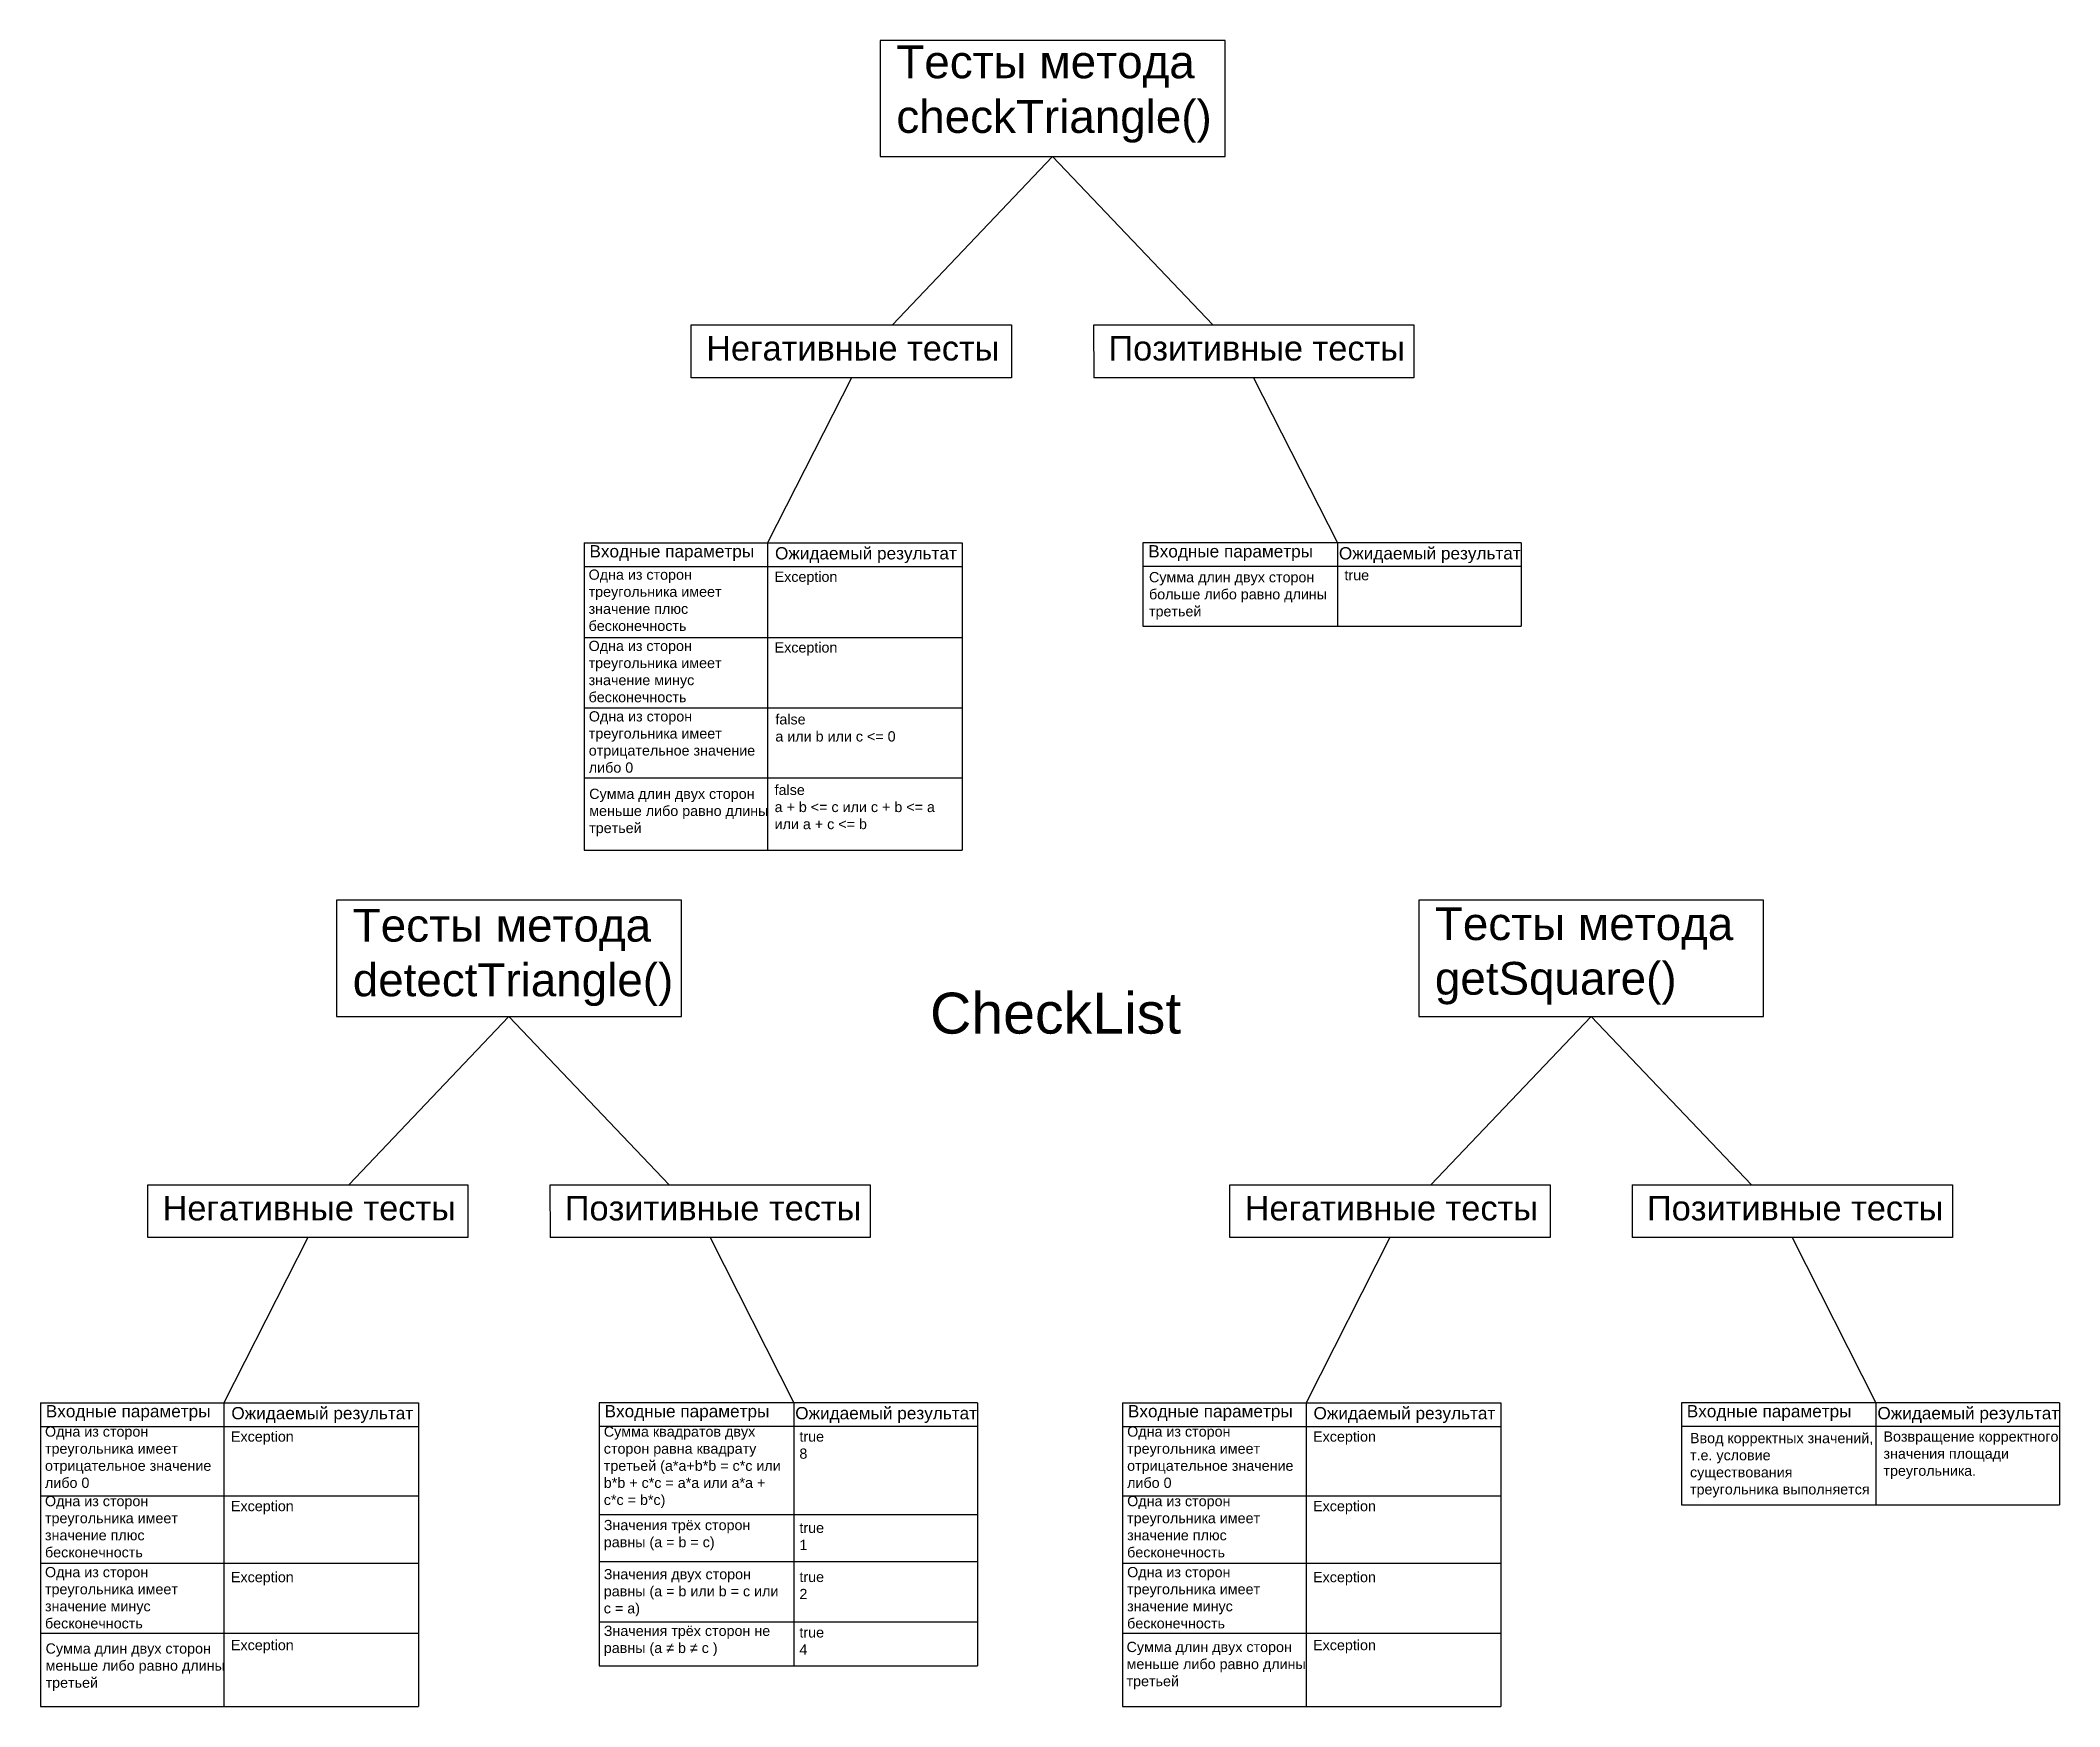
# Model space of a CAD drawing. Header units: millimetres. Extents: x 2189 to 2682, y 2659 to 3065.
import ezdxf

# ---------------------------------------------------------------- set-up
doc = ezdxf.new("R2010")
doc.units = ezdxf.units.MM
doc.styles.get("Standard").update_dxf_attribs({"font": 'arial.ttf'})

msp = doc.modelspace()

# ---------------------------------------------------------------- linework, layer by layer
for p, q in [((2477.8, 3065.29), (2431.18, 3065.29)), ((2435.7, 3036.91), (2396.59, 2995.85)), ((2435.7, 3036.91), (2474.81, 2995.85)), ((2347.49, 2995.85), (2425.68, 2995.85)), ((2347.49, 2982.93), (2347.49, 2995.85)), ((2425.68, 2995.85), (2425.68, 2982.93)), ((2445.68, 2995.85), (2445.72, 2982.93)), ((2445.72, 2995.85), (2523.91, 2995.85)), ((2523.91, 2995.85), (2523.91, 2982.93)), ((2425.68, 2982.93), (2347.49, 2982.93)), ((2386.59, 2982.93), (2366.12, 2942.65)), ((2523.91, 2982.93), (2445.72, 2982.93)), ((2484.78, 2982.93), (2505.25, 2942.65)), ((2321.29, 2942.65), (2321.29, 2867.6)), ((2321.29, 2942.65), (2413.64, 2942.65)), ((2366.12, 2942.65), (2366.12, 2867.6)), ((2413.64, 2942.65), (2413.64, 2867.6)), ((2457.72, 2942.65), (2457.72, 2922.29)), ((2550.08, 2942.65), (2457.72, 2942.65)), ((2505.25, 2942.65), (2505.25, 2922.29)), ((2550.08, 2942.65), (2550.08, 2922.29)), ((2321.29, 2936.85), (2413.64, 2936.85)), ((2550.08, 2936.85), (2457.72, 2936.85)), ((2321.29, 2919.52), (2413.64, 2919.52)), ((2457.72, 2922.29), (2550.08, 2922.29)), ((2321.29, 2902.38), (2413.64, 2902.38)), ((2321.29, 2885.3), (2413.64, 2885.3)), ((2321.29, 2867.6), (2413.64, 2867.6)), ((2302.97, 2826.99), (2263.86, 2785.94)), ((2302.97, 2826.99), (2342.09, 2785.94)), ((2567.17, 2826.99), (2528.06, 2785.94)), ((2567.17, 2826.99), (2606.29, 2785.94)), ((2214.77, 2785.94), (2292.96, 2785.94)), ((2214.77, 2773.01), (2214.77, 2785.94)), ((2292.96, 2785.94), (2292.96, 2773.01)), ((2312.96, 2785.94), (2312.99, 2773.01)), ((2312.99, 2785.94), (2391.18, 2785.94)), ((2391.18, 2785.94), (2391.18, 2773.01)), ((2478.97, 2785.94), (2557.16, 2785.94)), ((2478.97, 2773.01), (2478.97, 2785.94)), ((2557.16, 2785.94), (2557.16, 2773.01)), ((2577.16, 2785.94), (2577.19, 2773.01)), ((2577.19, 2785.94), (2655.38, 2785.94)), ((2655.38, 2785.94), (2655.38, 2773.01)), ((2292.96, 2773.01), (2214.77, 2773.01)), ((2253.86, 2773.01), (2233.39, 2732.73)), ((2391.18, 2773.01), (2312.99, 2773.01)), ((2352.05, 2773.01), (2372.52, 2732.73)), ((2557.16, 2773.01), (2478.97, 2773.01)), ((2518.06, 2773.01), (2497.59, 2732.73)), ((2655.38, 2773.01), (2577.19, 2773.01)), ((2616.25, 2773.01), (2636.72, 2732.73)), ((2188.57, 2732.73), (2188.57, 2658.53)), ((2188.57, 2732.73), (2280.92, 2732.73)), ((2233.39, 2732.73), (2233.39, 2658.53)), ((2280.92, 2732.73), (2280.92, 2658.53)), ((2325, 2732.73), (2325, 2668.47)), ((2417.35, 2732.73), (2325, 2732.73)), ((2372.52, 2732.73), (2372.52, 2668.47)), ((2417.35, 2732.73), (2417.35, 2668.47)), ((2452.77, 2732.73), (2452.77, 2669.73)), ((2452.77, 2732.73), (2545.12, 2732.73)), ((2452.77, 2732.73), (2452.77, 2658.53)), ((2452.77, 2732.73), (2545.12, 2732.73)), ((2497.59, 2732.73), (2497.59, 2669.73)), ((2497.59, 2732.73), (2497.59, 2658.53)), ((2545.12, 2732.73), (2545.12, 2669.73)), ((2545.12, 2732.73), (2545.12, 2658.53)), ((2589.2, 2732.73), (2589.2, 2707.81)), ((2681.55, 2732.73), (2589.2, 2732.73)), ((2636.72, 2732.73), (2636.72, 2707.81)), ((2681.55, 2732.73), (2681.55, 2707.81)), ((2188.57, 2726.93), (2280.92, 2726.93)), ((2417.35, 2726.93), (2325, 2726.93)), ((2452.77, 2726.93), (2545.12, 2726.93)), ((2452.77, 2726.93), (2545.12, 2726.93)), ((2681.55, 2726.93), (2589.2, 2726.93)), ((2188.57, 2709.96), (2280.92, 2709.96)), ((2452.77, 2709.96), (2545.12, 2709.96)), ((2589.2, 2707.81), (2681.55, 2707.81)), ((2325, 2705.41), (2417.35, 2705.41)), ((2188.57, 2693.52), (2280.92, 2693.52)), ((2325, 2693.92), (2417.35, 2693.92)), ((2452.77, 2693.52), (2545.12, 2693.52)), ((2325, 2679.25), (2417.35, 2679.25)), ((2188.57, 2676.47), (2280.92, 2676.47)), ((2452.77, 2676.47), (2545.12, 2676.47)), ((2325, 2668.47), (2417.35, 2668.47)), ((2188.57, 2658.53), (2280.92, 2658.53)), ((2452.77, 2658.53), (2545.12, 2658.53))]:
    msp.add_line(p, q)
for points in [[(2393.6, 3036.91), (2477.8, 3036.91), (2477.8, 3065.29), (2393.6, 3065.29)], [(2260.87, 2826.99), (2345.07, 2826.99), (2345.07, 2855.37), (2260.87, 2855.37)], [(2525.07, 2826.99), (2609.27, 2826.99), (2609.27, 2855.37), (2525.07, 2855.37)]]:
    msp.add_lwpolyline(points, close=True)

# ---------------------------------------------------------------- texts
at = {"attachment_point": 1}
for s, width, insert, char_height in [('\\PТесты метода \\PcheckTriangle()', 1203.3646, (2397.55, 3077.38), 8), ('Негативные тесты', 84.0938, (2351.11, 2993.14), 6), ('Позитивные тесты', 84.0938, (2449.34, 2993.14), 6), ('Входные параметры', 59.3615, (2322.62, 2942.07), 3), ('Ожидаемый результат', 59.3615, (2367.92, 2941.58), 3), ('Входные параметры', 59.3615, (2459.05, 2942.07), 3), ('Ожидаемый результат', 59.3615, (2505.59, 2941.58), 3), ('Одна из сторон треугольника имеет  значение плюс бесконечность', 46.8394, (2322.41, 2936.12), 2.5), ('Exception', 44.8277, (2367.82, 2935.61), 2.5), ('Сумма длин двух сторон больше либо равно длины третьей ', 43.706, (2459.23, 2935.5), 2.5), ('true', 44.8277, (2506.95, 2936), 2.5), ('Одна из сторон треугольника имеет  значение минус бесконечность', 46.8394, (2322.41, 2918.72), 2.5), ('Exception', 44.8277, (2367.82, 2918.35), 2.5), ('Одна из сторон треугольника имеет отрицательное значение либо 0', 44.8277, (2322.46, 2901.52), 2.5), ('false\\Pa или b или с <= 0', 44.8277, (2368.01, 2900.8), 2.5), ('Сумма длин двух сторон меньше либо равно длины третьей ', 43.706, (2322.56, 2882.61), 2.5), ('false\\Pa + b <= c или c + b <= a или a + c <= b', 44.8277, (2367.82, 2883.57), 2.5), ('\\P{\\H0.8x;Тесты метода \\PdetectTriangle()}', 1203.3646, (2264.83, 2869.95), 10), ('\\P{\\H0.8x;Тесты метода \\PgetSquare()}', 1203.3646, (2529.03, 2870.33), 10), ('CheckList', 1203.3646, (2405.77, 2832.82), 10), ('Негативные тесты', 84.0938, (2218.39, 2783.22), 6), ('Позитивные тесты', 84.0938, (2316.61, 2783.22), 6), ('Негативные тесты', 84.0938, (2482.59, 2783.22), 6), ('Позитивные тесты', 84.0938, (2580.81, 2783.22), 6), ('Входные параметры', 59.3615, (2189.89, 2732.15), 3), ('Ожидаемый результат', 59.3615, (2235.19, 2731.67), 3), ('Входные параметры', 59.3615, (2326.32, 2732.15), 3), ('Ожидаемый результат', 59.3615, (2372.86, 2731.67), 3), ('Входные параметры', 59.3615, (2454.09, 2732.15), 3), ('Входные параметры', 59.3615, (2454.09, 2732.15), 3), ('Ожидаемый результат', 59.3615, (2499.39, 2731.67), 3), ('Ожидаемый результат', 59.3615, (2499.39, 2731.67), 3), ('Входные параметры', 59.3615, (2590.52, 2732.15), 3), ('Ожидаемый результат', 59.3615, (2637.06, 2731.67), 3), ('Одна из сторон треугольника имеет отрицательное значение либо 0', 44.8277, (2189.69, 2726.93), 2.5), ('Сумма квадратов двух сторон равна квадрату третьей (a*a+b*b = c*c или b*b + c*c = a*a или a*a + c*c = b*c)', 44.8277, (2326.12, 2726.93), 2.5), ('Одна из сторон треугольника имеет отрицательное значение либо 0', 44.8277, (2453.89, 2726.93), 2.5), ('Exception', 44.8277, (2235.09, 2725.71), 2.5), ('true \\P8', 44.8277, (2373.88, 2725.71), 2.5), ('Exception', 44.8277, (2499.29, 2725.71), 2.5), ('Ввод корректных значений, т.е. условие существования треугольника выполняется', 44.8277, (2591.31, 2725.33), 2.5), ('Возвращение корректного значения площади треугольника. ', 44.8277, (2638.54, 2725.71), 2.5), ('Одна из сторон треугольника имеет значение плюс бесконечность', 44.8277, (2189.69, 2709.96), 2.5), ('Exception', 44.8277, (2235.09, 2708.74), 2.5), ('Одна из сторон треугольника имеет значение плюс бесконечность', 44.8277, (2453.89, 2709.96), 2.5), ('Exception', 44.8277, (2499.29, 2708.74), 2.5), ('Значения трёх сторон равны (a = b = c)', 44.8277, (2326.12, 2704.11), 2.5), ('true \\P1', 44.8277, (2373.88, 2703.43), 2.5), ('Одна из сторон треугольника имеет значение минус бесконечность', 44.8277, (2189.69, 2692.62), 2.5), ('Значения двух сторон равны (a = b или b = c или с = a)', 44.8277, (2326.12, 2692.12), 2.5), ('Одна из сторон треугольника имеет значение минус бесконечность', 44.8277, (2453.89, 2692.62), 2.5), ('Exception', 44.8277, (2235.09, 2691.4), 2.5), ('true \\P2', 44.8277, (2373.88, 2691.44), 2.5), ('Exception', 44.8277, (2499.29, 2691.4), 2.5), ('Значения трёх сторон не равны (a ≠ b ≠ c )', 44.8277, (2326.12, 2678.28), 2.5), ('true \\P4', 44.8277, (2373.88, 2677.9), 2.5), ('Сумма длин двух сторон меньше либо равно длины третьей ', 43.706, (2189.84, 2673.97), 2.5), ('Exception', 44.8277, (2235.09, 2674.81), 2.5), ('Сумма длин двух сторон меньше либо равно длины третьей ', 43.706, (2453.75, 2674.35), 2.5), ('Exception', 44.8277, (2499.29, 2674.81), 2.5)]:
    msp.add_mtext_dynamic_manual_height_columns(s, width=width, gutter_width=12.5, heights=[0], dxfattribs=dict(at, insert=insert, char_height=char_height))

doc.saveas('drawing.dxf')
